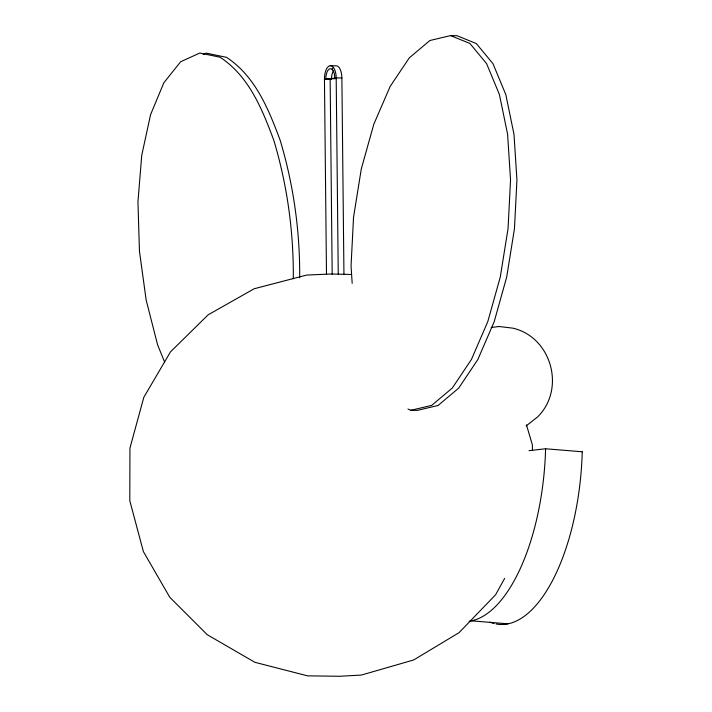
<?xml version="1.0" encoding="UTF-8"?>
<svg xmlns="http://www.w3.org/2000/svg" width="712" height="712" viewBox="0 0 712 712"><rect width="100%" height="100%" fill="white"/><g stroke="black" fill="none" stroke-linecap="round" stroke-linejoin="round"><path stroke-width="1.07" d="M504.657 578.375L495.641 594.716L459 632.701L413.663 659.971L361.367 675.065L339.713 676.275L307.557 675.848L254.843 662.293L207.237 634.703L169.803 597.306L143.388 551.595L129.798 500.696L129.94 448.07L143.815 397.305L170.488 351.87L208.118 314.846L254.166 288.76L306.587 275.081L330.537 273.995L350.642 274.44M526.097 425.981L537.462 417.054C565.835 389.366 551.782 337.417 513.094 328.196L499.05 326.497L491.191 327.511M203.205 54.495L206.24 53.124L226.505 57.325C255.323 76.255 268.638 109.319 280.19 140.344C293.558 184.906 300.055 231.275 299.672 277.796M498.382 326.532L499.317 326.514M407.958 409.035L411.011 410.272L417.41 410.37L438.076 405.466L458.688 388.129L477.832 359.542L494.208 321.655L506.695 277.048L514.456 228.757L516.939 180.074L513.993 134.319L505.814 94.607L492.962 63.653L476.301 43.557L456.979 35.689L450.58 35.6L429.915 40.504L409.302 57.841L390.158 86.419L373.782 124.315L361.296 168.922L353.544 217.213L351.052 265.896L352.173 283.332M411.011 410.272L431.677 405.377L452.289 388.04L471.433 359.453L487.809 321.566L500.296 276.95L508.048 228.659L510.54 179.976L507.594 134.221L499.415 94.518L486.554 63.564L469.902 43.468L450.58 35.6M529.016 450.66L545.561 448.774L582.202 451.773M334.809 78.035A9.799 4.486 -89.1 0 0 330.217 68.735A9.799 4.486 -89.1 0 0 325.829 79.014L336.705 78.062M326.488 274.218L324.45 79.166L336.509 78.56M324.45 79.166A12.816 5.865 -89.1 0 1 330.181 65.727L335.877 65.816A12.816 5.865 -89.1 0 1 341.885 77.973L343.94 274.147M330.181 65.727A12.816 5.865 -89.1 0 1 336.189 77.884L341.885 77.973M325.829 79.014L331.525 79.103A9.799 4.486 -89.1 0 1 333.679 70.381M471.246 620.819L507.887 623.819M164.677 362.239L157.601 344.839L146.156 300.001L139.454 251.247L137.95 201.897L141.741 155.323L150.57 114.694L163.84 82.77L180.643 61.739L199.841 53.026L220.106 57.236C248.924 76.157 262.238 109.221 273.791 140.255C287.292 185.165 293.691 231.916 293.3 278.801M526.462 424.868L532.371 444.867L532.505 450.349M336.189 77.884L338.245 274.058M330.145 79.254L332.184 274.307M332.13 69.224A12.816 5.865 -89.1 0 1 332.958 67.845M545.597 448.774A158.892 69.198 -85.3 0 1 469.101 621.247M582.238 451.764A158.892 69.198 -85.3 0 1 496.131 623.997M494.03 623.525A158.892 69.198 -85.3 0 1 489.909 622.154"/></g></svg>
